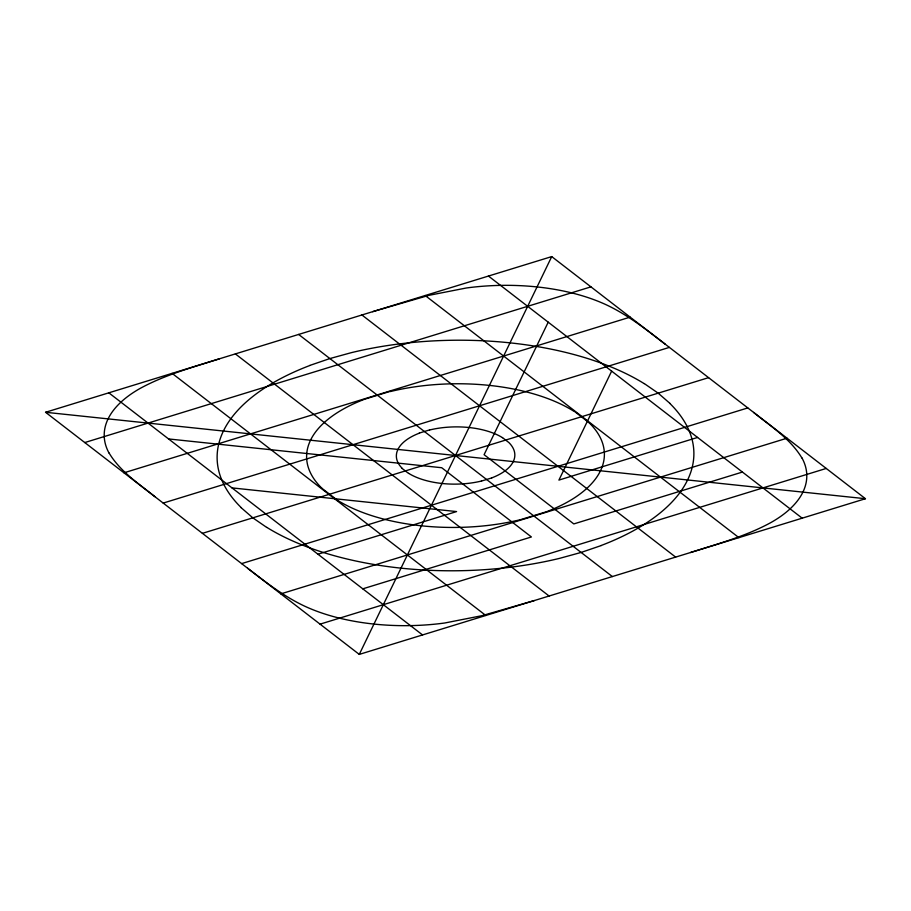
<?xml version="1.0" encoding="UTF-8"?>
<svg xmlns="http://www.w3.org/2000/svg" width="911" height="911" viewBox="0 0 911 911"><rect width="100%" height="100%" fill="white"/><g stroke="black" fill="none" stroke-linecap="round" stroke-linejoin="round"><path stroke-width="1.37" d="M359.276 654.405L551.724 256.595L865.45 498.716L359.276 654.405L45.55 412.284L551.724 256.595M548.206 322.164L484.094 454.691L573.805 523.927L742.419 472.057M611.645 371.13L558.921 480.086L697.575 437.451M309.82 365.425L329.884 358.558L351.259 352.682A238.056 115.048 -0.6 0 1 644.168 383.611M419.254 433.089L429.571 429.924M491.746 477.911L481.429 481.076M601.18 545.575L581.116 552.442L559.741 558.318A238.056 115.048 -0.6 0 1 266.832 527.389M219.369 358.82C192.654 367.327 165.278 374.763 140.51 388.211A146.136 70.625 -0.6 0 0 109.047 453.086M372.633 311.676L429.013 295.323L466.284 288.001A146.136 70.625 -0.6 0 1 600.019 302.065C624.16 311.972 644.703 328.381 665.189 344.153M84.769 442.552L590.943 286.851M123.976 472.809L630.161 317.119M163.194 503.077L669.369 347.387M202.413 533.345L708.587 377.655M241.631 563.613L747.806 407.923M317.939 554.218L456.582 511.572L232.009 487.897M280.839 593.881L787.024 438.191M362.794 588.836L531.409 536.966L441.71 467.73L168.581 438.943M320.057 624.149L826.231 468.448M690.572 552.51C717.629 543.878 745.392 536.42 770.49 522.789A146.136 70.625 -0.6 0 0 801.953 457.914M534.404 600.543L481.987 615.677L444.716 622.999A146.136 70.625 -0.6 0 1 310.981 608.935C287.546 599.324 267.504 583.575 247.61 568.236M390.409 391.297L364.537 399.257A148.641 71.832 -0.6 0 0 321.663 488.011M45.55 412.284L865.45 498.716M644.282 383.577L658.175 393.165L669.961 403.402M573.372 410.588L589.406 422.966M502.462 437.61L508.85 442.541A59.226 28.617 -0.6 0 1 491.724 477.899M408.538 473.39L402.15 468.459M337.628 500.412L321.594 488.034M266.718 527.423L252.825 517.835L241.039 507.598M753.625 412.421C770.763 426.302 790.258 438.658 801.874 457.926M488.455 276.056L802.181 518.177M425.186 295.517L738.901 537.638M361.906 314.978L675.632 557.099M298.637 334.439L612.363 576.561M235.368 353.901L549.094 596.022M172.099 373.362L485.814 615.483M108.819 392.823L422.545 634.944M154.916 496.689C138.552 483.479 120.138 471.477 109.126 453.074M481.52 481.031A59.226 28.617 -0.6 0 1 408.663 473.356M402.343 468.47A59.226 28.617 -0.6 0 1 419.447 433.124M429.65 429.981A59.226 28.617 -0.6 0 1 502.508 437.667M337.696 500.39A148.641 71.832 -0.6 0 0 520.545 519.657L546.463 511.743A148.641 71.832 -0.6 0 0 589.337 422.989M390.352 391.548A148.641 71.832 -0.6 0 1 573.201 410.827M241.164 507.575A238.056 115.048 -0.6 0 1 309.899 365.482M669.836 403.425A238.056 115.048 -0.6 0 1 601.101 545.518"/></g></svg>
